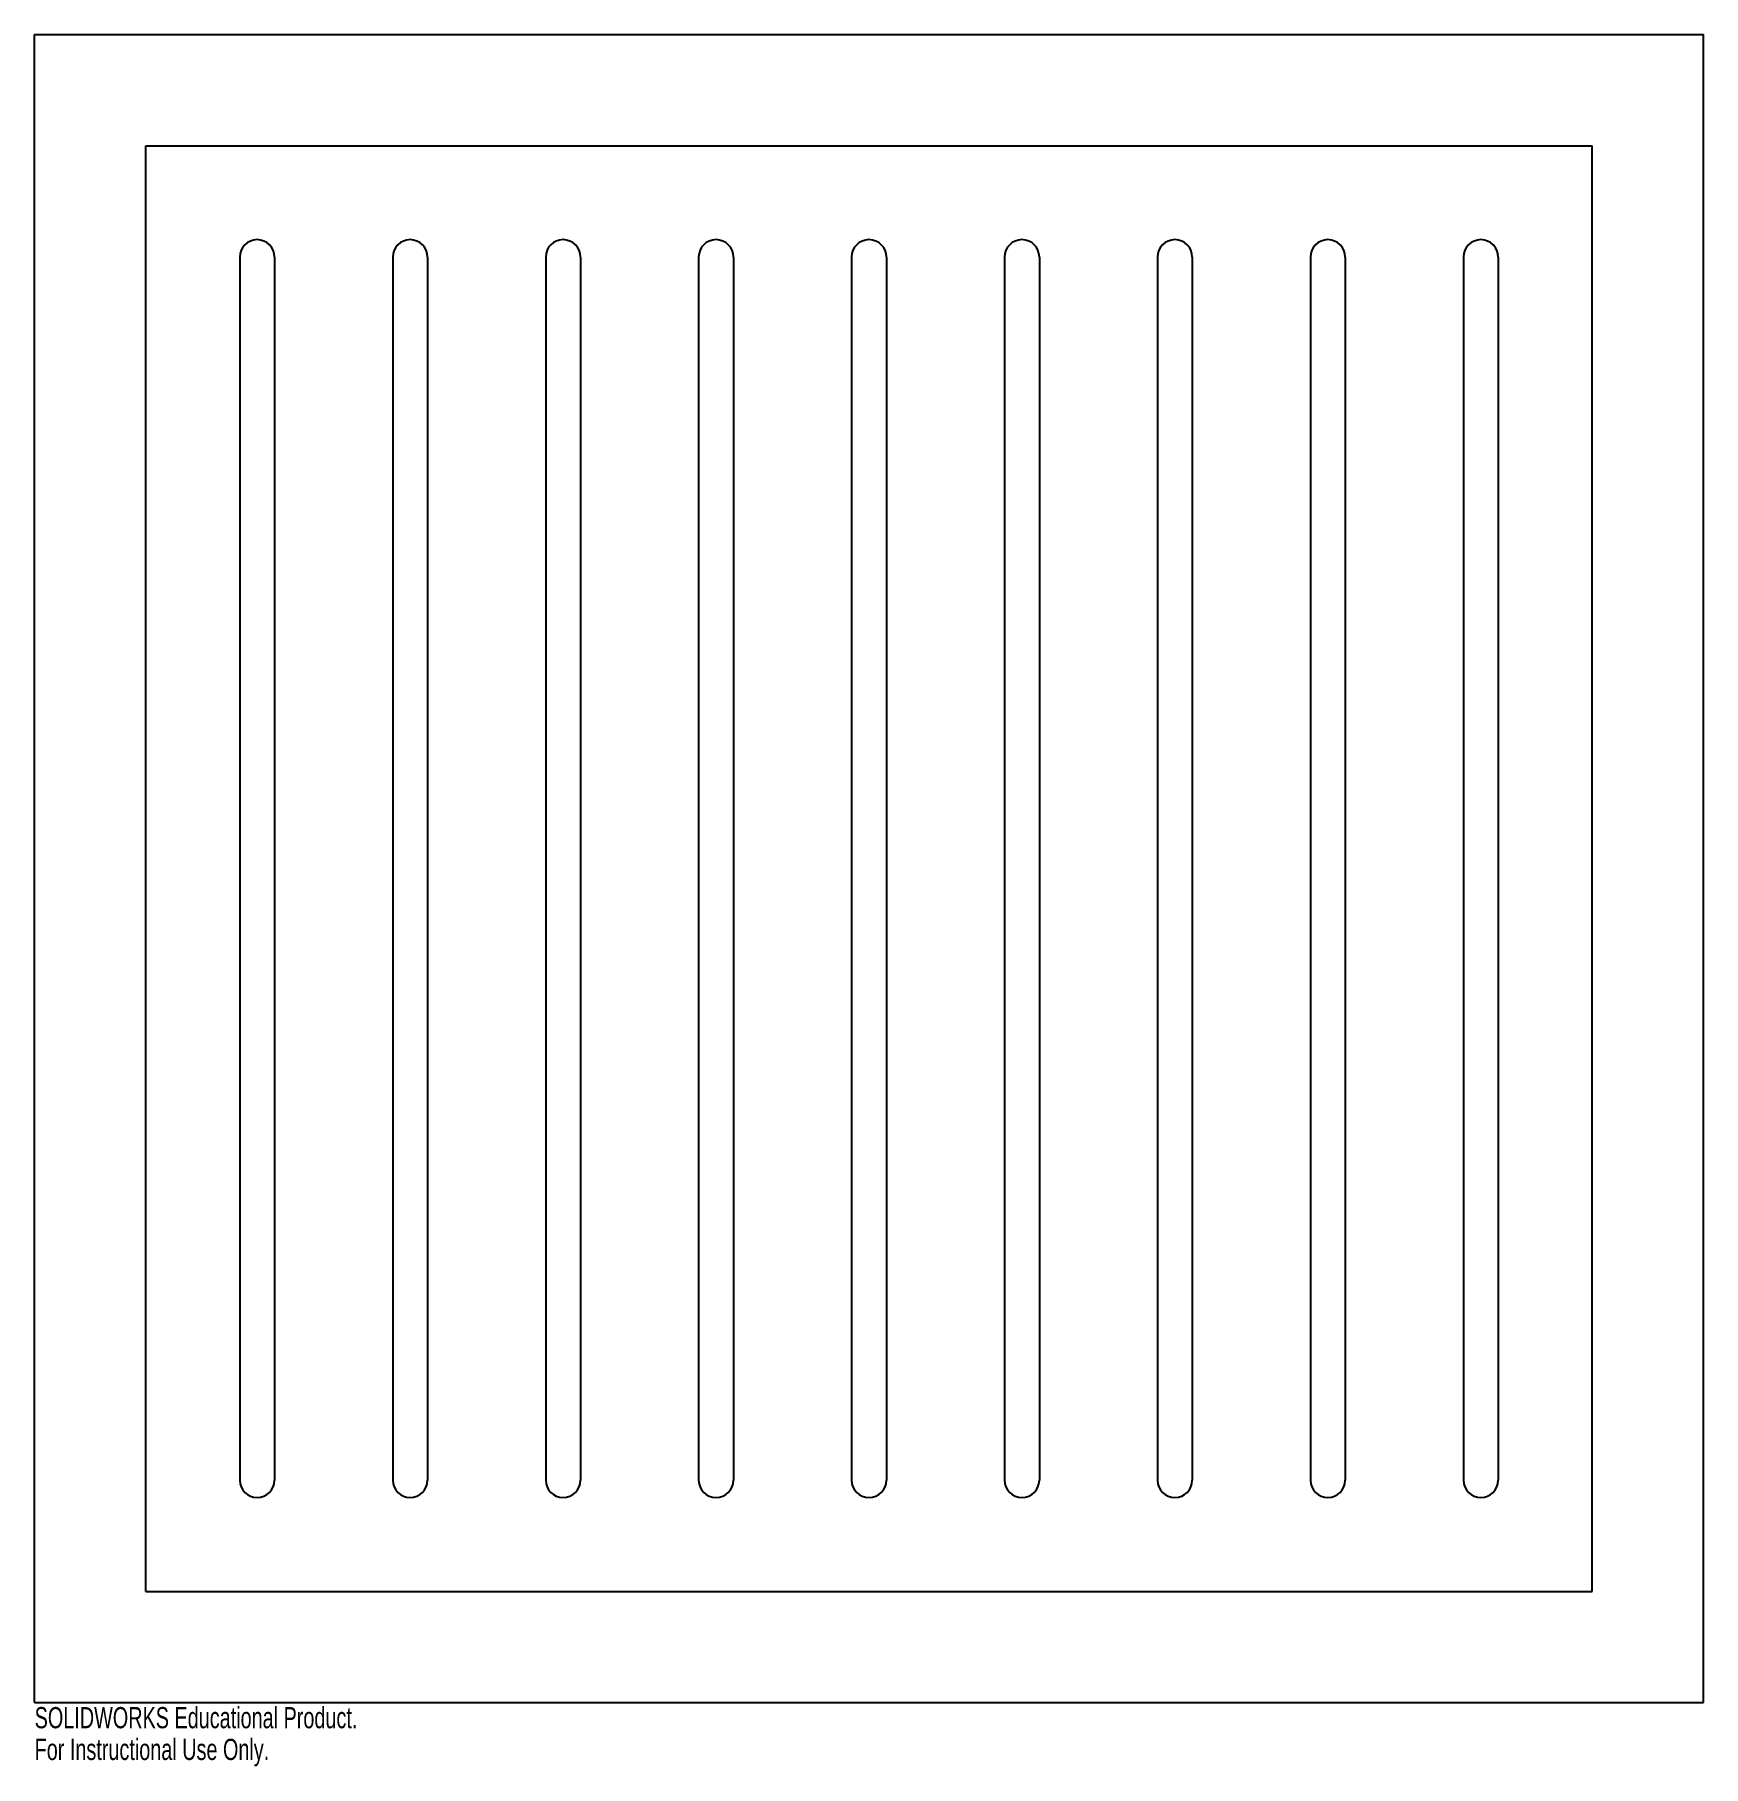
# Model space of a CAD drawing. Header units: inches. Extents: x -7.5 to 7.5, y -8.1 to 7.5.
import ezdxf

# ---------------------------------------------------------------- set-up
doc = ezdxf.new("R2010")
doc.units = ezdxf.units.IN
doc.header["$MEASUREMENT"] = 0
doc.styles.add('SLDTEXTSTYLE0', font='TXT', dxfattribs={"width": 0.7})

msp = doc.modelspace()

# ---------------------------------------------------------------- linework, layer by layer
at = {"color": 7, "linetype": 'Continuous', "lineweight": 25}
for p, q in [((-7.5, 7.5), (7.5, 7.5)), ((-7.5, -7.5), (-7.5, 7.5)), ((7.5, -7.5), (7.5, 7.5)), ((-6.5, -6.5), (-6.5, 6.5)), ((-6.5, 6.5), (6.5, 6.5)), ((6.5, -6.5), (6.5, 6.5)), ((-5.65625, 5.5), (-5.65625, -5.5)), ((-5.34375, 5.5), (-5.34375, -5.5)), ((-4.28125, 5.5), (-4.28125, -5.5)), ((-3.96875, 5.5), (-3.96875, -5.5)), ((-2.90625, 5.5), (-2.90625, -5.5)), ((-2.59375, 5.5), (-2.59375, -5.5)), ((-1.53125, 5.5), (-1.53125, -5.5)), ((-1.21875, 5.5), (-1.21875, -5.5)), ((-0.15625, 5.5), (-0.15625, -5.5)), ((0.15625, 5.5), (0.15625, -5.5)), ((1.21875, 5.5), (1.21875, -5.5)), ((1.53125, 5.5), (1.53125, -5.5)), ((2.59375, 5.5), (2.59375, -5.5)), ((2.90625, 5.5), (2.90625, -5.5)), ((3.96875, 5.5), (3.96875, -5.5)), ((4.28125, 5.5), (4.28125, -5.5)), ((5.34375, 5.5), (5.34375, -5.5)), ((5.65625, 5.5), (5.65625, -5.5)), ((-6.5, -6.5), (6.5, -6.5)), ((-7.5, -7.5), (7.5, -7.5))]:
    msp.add_line(p, q, dxfattribs=at)
for centre, start, end in [((-5.5, 5.5), 0, 180), ((-4.125, 5.5), 0, 180), ((-2.75, 5.5), 0, 180), ((-1.375, 5.5), 0, 180), ((0, 5.5), 0, 180), ((1.375, 5.5), 0, 180), ((2.75, 5.5), 0, 180), ((4.125, 5.5), 0, 180), ((5.5, 5.5), 0, 180), ((-5.5, -5.5), 180, 0), ((-4.125, -5.5), 180, 0), ((-2.75, -5.5), 180, 0), ((-1.375, -5.5), 180, 0), ((0, -5.5), 180, 0), ((1.375, -5.5), 180, 0), ((2.75, -5.5), 180, 0), ((4.125, -5.5), 180, 0), ((5.5, -5.5), 180, 0)]:
    msp.add_arc(centre, 0.15625, start, end, dxfattribs=at)

# ---------------------------------------------------------------- texts
at = {"color": 7, "linetype": 'Continuous', "char_height": 0.1903, "attachment_point": 1, "style": 'SLDTEXTSTYLE0'}
for s, insert in [('SOLIDWORKS Educational Product.', (-7.5, -7.54014)), ('For Instructional Use Only.', (-7.5, -7.82559))]:
    msp.add_mtext(s, dxfattribs=dict(at, insert=insert))

doc.saveas('drawing.dxf')
